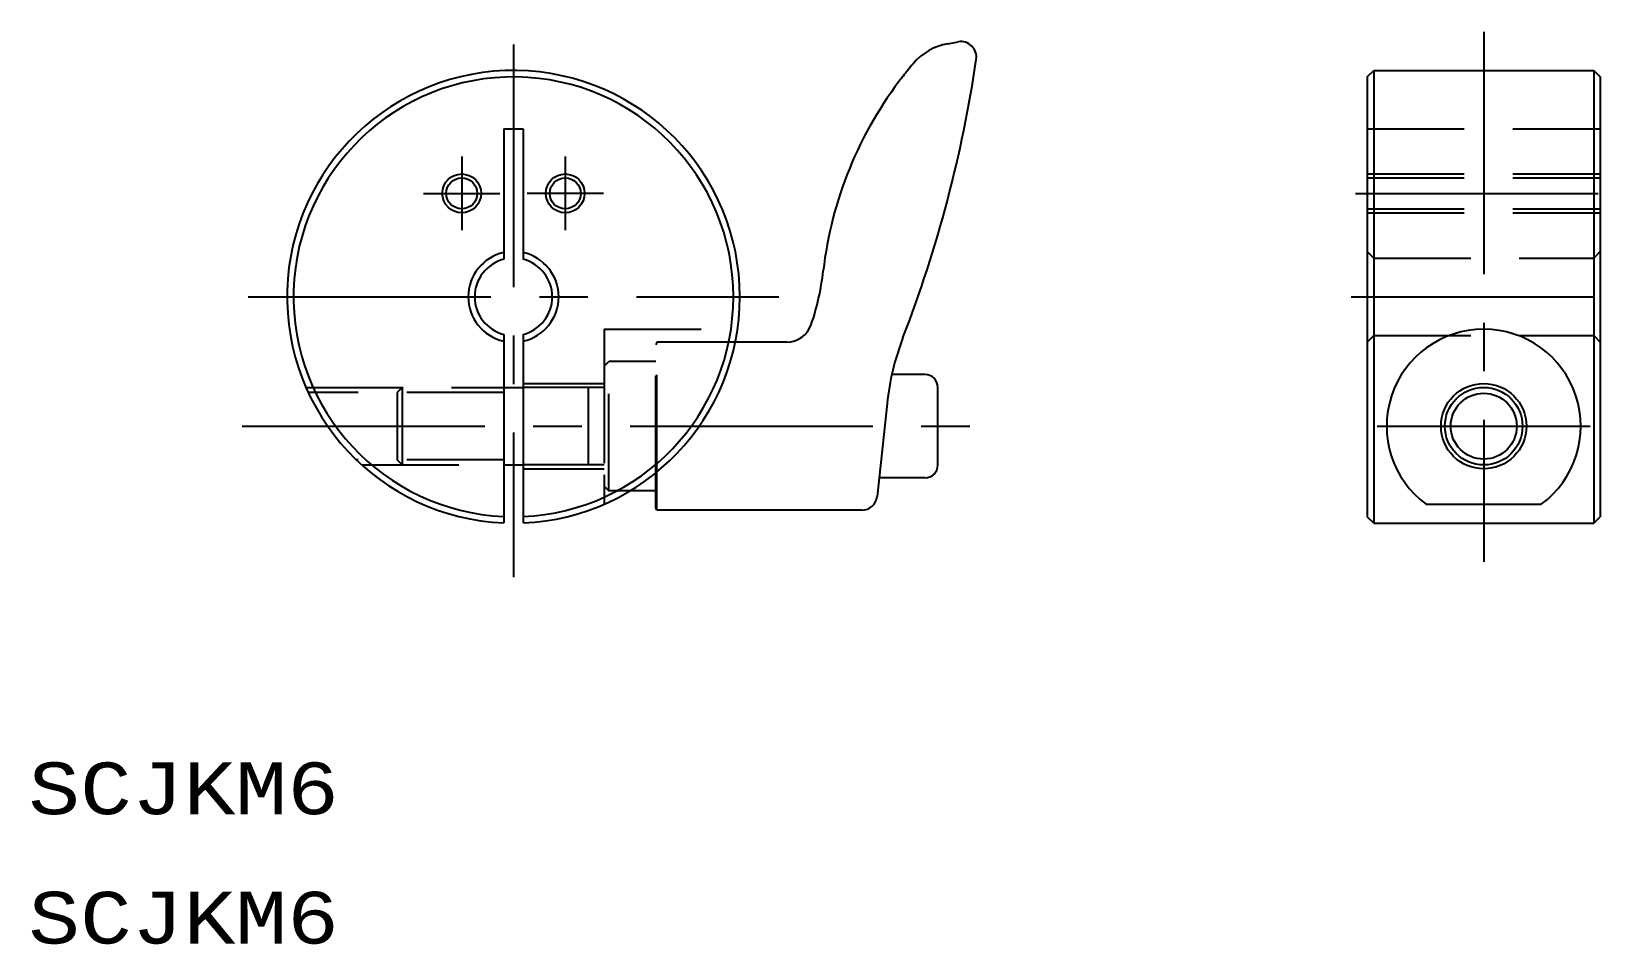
# Model space of a CAD drawing. Extents: x 20 to 143, y 20 to 90.
import ezdxf
from ezdxf.enums import TextEntityAlignment as Align

# ---------------------------------------------------------------- set-up
doc = ezdxf.new("R2010")
doc.units = 0
doc.header["$LTSCALE"] = 15
doc.linetypes.add('CENTER', pattern=[2, 1.25, -0.25, 0.25, -0.25])
doc.linetypes.add('DASHED', pattern=[0.75, 0.5, -0.25])
for name, color, linetype in [('CSLAYER1', 7, 'CONTINUOUS'), ('CSLAYER16', 7, 'CONTINUOUS'), ('CSLAYER3', 7, 'CONTINUOUS')]:
    doc.layers.add(name, color=color, linetype=linetype)
doc.styles.add('EASYDRAW_FONT', font='monotxt', dxfattribs={"height": 1, "bigfont": 'bigfont'})

# ---------------------------------------------------------------- blocks, each defined once
blk = doc.blocks.new('BLKF0000')
at = {"layer": 'CSLAYER1', "color": 3, "linetype": 'CONTINUOUS'}
for p, q in [((68.585808, 66.5), (68.5, 66.299237)), ((68.585808, 53.5), (68.585808, 56.459141)), ((68.585808, 53.5), (68.5, 53.700763))]:
    blk.add_line(p, q, dxfattribs=at)
at = {"layer": 'CSLAYER1', "color": 3, "linetype": 'DASHED'}
blk.add_line((68.585808, 56.459141), (68.585808, 66.5), dxfattribs=at)
at = {"layer": 'CSLAYER1', "color": 7, "linetype": 'CONTINUOUS'}
for p, q in [((89.3, 64), (86.785733, 64)), ((90.3, 57), (90.3, 63)), ((89.3, 56), (85.765294, 56))]:
    blk.add_line(p, q, dxfattribs=at)
for centre, start, end in [((89.3, 63), 0, 90), ((89.3, 57), 270, 360)]:
    blk.add_arc(centre, 1, start, end, dxfattribs=at)
at = {"layer": 'CSLAYER16', "color": 3, "linetype": 'CONTINUOUS'}
for p, q in [((91.067653, 89.571112), (91.876755, 89.713778)), ((78.621805, 66.5), (74.646428, 66.5)), ((86.374998, 61.745535), (85.613904, 54.57337)), ((68.5, 53.700763), (68.5, 56.389342)), ((84.420604, 53.5), (68.585808, 53.5))]:
    blk.add_line(p, q, dxfattribs=at)
at = {"layer": 'CSLAYER16', "color": 3, "linetype": 'DASHED'}
for p, q in [((68.5, 56.389342), (68.5, 66.299237)), ((74.646428, 66.5), (68.585808, 66.5))]:
    blk.add_line(p, q, dxfattribs=at)
at = {"layer": 'CSLAYER16', "color": 3, "linetype": 'CONTINUOUS'}
for centre, radius, start, end in [((91.84907, 85.139477), 4.5, 100, 140.207964), ((92.085133, 88.532009), 1.2, -8.365079, 100), ((-5.663752, 102.905438), 100, 338.863766, 351.634921), ((111.248463, 68.578901), 30, 141.978819, 173.455386), ((119.126294, 62.419374), 40, 140.207964, 141.978819), ((61.574292, 74.277743), 20, 341.277451, 353.455386), ((78.621805, 68.5), 2, 270, 341.277451), ((106.26333, 59.635029), 20, 158.863766, 173.942569), ((84.420604, 54.7), 1.2, 270, 353.942569)]:
    blk.add_arc(centre, radius, start, end, dxfattribs=at)

msp = doc.modelspace()

# ---------------------------------------------------------------- linework, layer by layer
at = {"layer": 'CSLAYER1', "color": 7, "linetype": 'CONTINUOUS'}
for p, q in [((123.5, 87), (124, 87.5)), ((123.5, 87), (123.5, 53)), ((124, 87.5), (124, 52.5)), ((124, 87.5), (141, 87.5)), ((141, 87.5), (141, 52.5)), ((141, 87.5), (141.5, 87)), ((141.5, 87), (141.5, 53)), ((56.75, 83), (56.75, 72.904738)), ((56.75, 83), (58.25, 83)), ((58.25, 83), (58.25, 72.904738)), ((56.75, 67.095262), (56.75, 52.516079)), ((58.25, 67.095262), (58.25, 52.516079)), ((56.75, 63), (58.25, 63)), ((56.75, 57), (58.25, 57)), ((68.5, 55), (66.513878, 55)), ((128.052495, 53.960985), (136.947505, 53.960985)), ((124, 52.5), (123.499999, 53)), ((141, 52.5), (141.5, 53)), ((124, 52.5), (141, 52.5))]:
    msp.add_line(p, q, dxfattribs=at)
at = {"layer": 'CSLAYER1', "color": 3, "linetype": 'DASHED'}
for p, q in [((123.5, 83), (141.5, 83)), ((123.5, 79.5), (141.5, 79.5)), ((123.5, 79.2), (141.5, 79.2)), ((123.5, 76.8), (141.5, 76.8)), ((123.5, 76.5), (141.5, 76.5)), ((123.999999, 73), (123.5, 73.499999)), ((141.5, 73.500001), (141, 73.000001)), ((124, 73), (141, 73)), ((64.5, 67.5), (64.5, 53.960985)), ((64.5, 67.5), (74.820508, 67.5)), ((123.5, 66.5), (123.999999, 67)), ((124, 67), (141, 67)), ((140.999998, 67.000001), (141.5, 66.5)), ((64.5, 64.634144), (64.865856, 65)), ((68.5, 65), (64.865856, 65)), ((64.865856, 55), (64.865856, 65)), ((64.5, 64.634144), (64.5, 55.365856)), ((41.460985, 63), (56.75, 63)), ((56.75, 62.6), (41.641564, 62.6)), ((48.9, 63), (48.5, 62.6)), ((48.5, 62.6), (48.5, 57.4)), ((48.9, 63), (48.9, 57)), ((58.25, 63.3), (64.5, 63.3)), ((64.5, 63), (58.25, 63)), ((63.3, 57), (63.3, 63)), ((56.75, 57.4), (45.355454, 57.4)), ((45.784625, 57), (56.75, 57)), ((48.9, 57), (48.5, 57.4)), ((64.5, 57), (58.25, 57)), ((58.25, 56.7), (64.5, 56.7)), ((64.5, 55.365856), (64.865856, 55)), ((66.513878, 55), (64.865856, 55))]:
    msp.add_line(p, q, dxfattribs=at)
at = {"layer": 'CSLAYER1', "color": 3, "linetype": 'CONTINUOUS'}
for centre, radius in [((53.5, 78), 1.5), ((61.5, 78), 1.5), ((132.5, 60), 3)]:
    msp.add_circle(centre, radius, dxfattribs=at)
at = {"layer": 'CSLAYER1', "color": 7, "linetype": 'CONTINUOUS'}
for centre, radius in [((53.5, 78), 1.2), ((61.5, 78), 1.2), ((132.5, 60), 3.3), ((132.5, 60), 2.55)]:
    msp.add_circle(centre, radius, dxfattribs=at)
for centre, radius, start, end in [((57.5, 70), 17.5, 0, 267.5437), ((57.5, 70), 17, 0, 267.47144), ((57.5, 70), 3.5, 102.373625, 257.626375), ((57.5, 70), 3, 104.477512, 255.522488), ((57.5, 70), 3.5, -77.626375, 77.626375), ((57.5, 70), 3, -75.522488, 75.522488), ((57.5, 70), 17.5, 272.45628, 360), ((57.5, 70), 17, 272.52857, 360), ((132.5, 60), 7.5, -53.629767, 233.629767)]:
    msp.add_arc(centre, radius, start, end, dxfattribs=at)
at = {"layer": 'CSLAYER3', "color": 1, "linetype": 'CENTER'}
for p, q in [((57.5, 89.5), (57.5, 48.323858)), ((132.5, 90.5), (132.5, 49.5)), ((53.5, 80.837893), (53.5, 75.162107)), ((61.5, 80.837893), (61.5, 75.162107)), ((50.54689, 78), (56.45311, 78)), ((64.45311, 78), (58.54689, 78)), ((122.6, 78), (142.4, 78)), ((37, 70), (78, 70)), ((122.25, 70), (142.75, 70)), ((36.525921, 60), (96.032329, 60)), ((124.275, 60), (140.725, 60))]:
    msp.add_line(p, q, dxfattribs=at)

# ---------------------------------------------------------------- block references
at = {"layer": 'CSLAYER1'}
msp.add_blockref('BLKF0000', (0, 0), dxfattribs=at)

# ---------------------------------------------------------------- texts
at = {"layer": 'CSLAYER1', "color": 7, "style": 'EASYDRAW_FONT', "width": 1.058824}
for p, p2 in [((20, 30), (44, 30)), ((20, 20), (44, 20))]:
    msp.add_text('SCJKM6', height=4, dxfattribs=at).set_placement(p, p2, align=Align.FIT)

doc.saveas('drawing.dxf')
